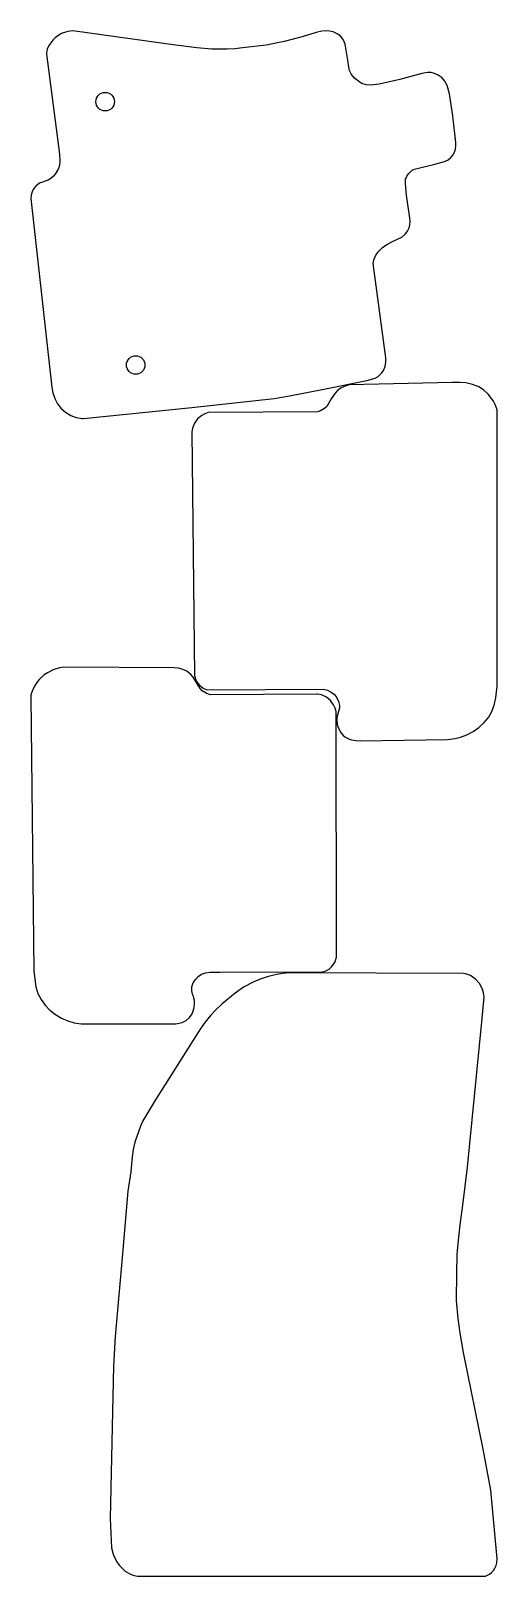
# Model space of a CAD drawing. Header units: millimetres. Extents: x 1896 to 2499, y 1 to 1999.
import ezdxf

# ---------------------------------------------------------------- set-up
doc = ezdxf.new("R2010")
doc.units = ezdxf.units.MM

msp = doc.modelspace()

# ---------------------------------------------------------------- linework, layer by layer
at = {"color": 18}
for points in [[(1922.9, 1538.3), (1924.1, 1530.8), (1926.6, 1523.5), (1930.3, 1516.8), (1935.1, 1510.9), (1940.8, 1505.8), (1947.4, 1501.9), (1954.5, 1499.1), (1962, 1497.8), (1963.9, 1497.8), (2104, 1512.1), (2210.5, 1523.8), (2230.5, 1527.1), (2272.6, 1535.3), (2330.5, 1547), (2341.3, 1549.8), (2345.1, 1552.1), (2349.9, 1556.9), (2351.8, 1559.7), (2354, 1564.9), (2355.1, 1570.6), (2355, 1576.3), (2338.7, 1698.1), (2339.5, 1702.9), (2342, 1708.9), (2345.9, 1714.2), (2350.8, 1718.9), (2356.3, 1723), (2365.2, 1727.7), (2375.7, 1732.3), (2380.2, 1736.1), (2383.2, 1739.9), (2385.2, 1744.3), (2386.1, 1748.3), (2386.3, 1752.4), (2386, 1756.7), (2381.7, 1786.4), (2380.3, 1801.5), (2380.5, 1807.1), (2382.2, 1811), (2384.6, 1814.6), (2389.3, 1818.8), (2392.1, 1820.3), (2418.3, 1826.8), (2431.1, 1830.1), (2435.8, 1832.4), (2439.1, 1835.1), (2441.8, 1838.3), (2443.9, 1842.1), (2445.2, 1846.1), (2445.8, 1850.3), (2445.6, 1854.5), (2441.8, 1889), (2437.2, 1917.6), (2434.3, 1928.6), (2431.5, 1933.8), (2427.7, 1938.3), (2422.9, 1941.8), (2418.1, 1944), (2413.6, 1945.1), (2408.9, 1945.2), (2401.8, 1943.9), (2373.3, 1936.3), (2346.6, 1930), (2335.5, 1928.7), (2329.6, 1929.3), (2323.9, 1931.1), (2321.3, 1932.5), (2314.3, 1937.9), (2310.7, 1942.6), (2308.1, 1948), (2306.6, 1954.7), (2306.3, 1958.6), (2302.2, 1981.8), (2301.5, 1984.1), (2299.7, 1987.8), (2296.7, 1991.7), (2292.9, 1994.8), (2286.9, 1997.6), (2282.1, 1998.6), (2277.1, 1999), (2272.2, 1998.7), (2264.9, 1997.1), (2246.7, 1991.2), (2223.7, 1985.2), (2200.4, 1980.7), (2169.6, 1977.1), (2159.8, 1975.9), (2149.9, 1975.3), (2130, 1975.6), (2110.3, 1977.2), (2079.9, 1981.1), (1953.2, 1998.6), (1949.8, 1999), (1943.6, 1998.3), (1938.1, 1996.7), (1935.5, 1995.6), (1930.5, 1992.8), (1927.1, 1990.2), (1924, 1987.2), (1919, 1980.3), (1916.7, 1975.3), (1916, 1970.1), (1916.1, 1968.8), (1933, 1839.6), (1933.3, 1830.2), (1932.8, 1825.6), (1931.4, 1821.1), (1927.3, 1813.9), (1925, 1811.2), (1921.5, 1808), (1918, 1806.2), (1906.8, 1802.2), (1902.2, 1798.4), (1899.4, 1794.9), (1897.4, 1790.9), (1896.3, 1786.7), (1895.8, 1782.2), (1919.4, 1568.8)], [(2499, 1151.8), (2499, 1509), (2496.5, 1515.9), (2494.3, 1520.2), (2487.5, 1529.3), (2481.4, 1534.7), (2475.3, 1538.6), (2467.2, 1542), (2458.7, 1544), (2450.5, 1544.4), (2441.2, 1544.3), (2307.7, 1541.3), (2302.2, 1539.8), (2297.1, 1537.3), (2292.5, 1533.9), (2289.3, 1530.7), (2284.1, 1523.1), (2278.5, 1513.2), (2275.6, 1510.6), (2270.6, 1507.7), (2267, 1506.4), (2125.3, 1505.5), (2120.9, 1504), (2116.8, 1501.8), (2111.5, 1497.3), (2107.4, 1491.7), (2104.9, 1485.2), (2104.1, 1480.7), (2107.3, 1165.4), (2109.7, 1158.7), (2111.3, 1156.1), (2113.9, 1152.9), (2118.7, 1149.2), (2122.4, 1147.4), (2124.4, 1146.8), (2274.1, 1147.8), (2279.5, 1146.5), (2284.2, 1144.1), (2288.4, 1140.8), (2291.7, 1136.6), (2294, 1131.8), (2295, 1126.6), (2295, 1123.9), (2291.8, 1111.4), (2291.6, 1107.9), (2292.1, 1102.7), (2293, 1099.4), (2296.4, 1092.1), (2300.3, 1087.6), (2302.7, 1085.8), (2306.6, 1083.7), (2310.8, 1082.3), (2316.2, 1081.5), (2322, 1081.2), (2434.6, 1082.8), (2444.8, 1083.9), (2451.6, 1085.6), (2460, 1088.8), (2468, 1092.9), (2475.3, 1098.1), (2482, 1104.1), (2487.7, 1111), (2492.2, 1118.8), (2495.4, 1127.1), (2497.3, 1136.6)], [(1899.6, 783.4), (1902.4, 763), (1904.9, 754.4), (1908.9, 746.4), (1914.2, 739.1), (1920.4, 732.7), (1927.5, 727.2), (1935.2, 722.6), (1943.4, 719), (1952, 716.5), (1960.9, 715.3), (1964.8, 715), (2083.2, 714.9), (2091.4, 716.7), (2096.6, 719.4), (2101, 723.4), (2104.3, 728.2), (2106.2, 733.1), (2107, 736.4), (2107.5, 741.6), (2107.3, 745.1), (2105.7, 751.8), (2105.1, 753.4), (2103.9, 757.6), (2104.2, 762.9), (2105.8, 768), (2108.6, 772.6), (2112.3, 776.3), (2116.7, 779.2), (2121.8, 781.2), (2127.4, 782), (2140.1, 781.9), (2272.8, 782.3), (2276.5, 783.1), (2281.6, 785.9), (2284.7, 788.6), (2288.9, 794.4), (2290.1, 797.2), (2291.1, 801.2), (2291.4, 807.3), (2290.6, 1118.9), (2289.4, 1123.2), (2287.5, 1127.4), (2283.4, 1133), (2278.1, 1137.4), (2271.8, 1140.4), (2267.2, 1141.4), (2265.8, 1141.4), (2127.8, 1140.4), (2122.4, 1142.5), (2117.6, 1145.7), (2115, 1148.6), (2112.5, 1152.1), (2105.6, 1163.3), (2102.9, 1166.6), (2097.4, 1171), (2092.2, 1173.4), (2086.7, 1174.9), (2081, 1175.3), (1938.6, 1176.2), (1932.9, 1175.4), (1924.5, 1172.8), (1917.1, 1169.1), (1913.1, 1166.4), (1907.1, 1160.9), (1904.4, 1157.8), (1900.4, 1151.7), (1897.3, 1145.1), (1895.9, 1140.4), (1895.8, 1138.2)], [(2033.8, 1), (2483.9, 1), (2486.6, 2), (2489.1, 3.4), (2491.9, 5.7), (2494.2, 8.4), (2496.1, 11.4), (2497.6, 14.7), (2498.5, 18.2), (2499, 24), (2498.8, 28.2), (2490.9, 112.2), (2481, 165.3), (2455.6, 290.1), (2451.1, 315.2), (2448.5, 334.1), (2446.6, 357.4), (2446.7, 393), (2447.4, 416.9), (2448.5, 431.2), (2451.1, 455), (2454.6, 480.6), (2460.5, 529.6), (2479.3, 717.7), (2482.1, 749.8), (2481.4, 755.1), (2479.9, 760.1), (2476.1, 767.1), (2470.9, 773), (2467.8, 775.5), (2464.4, 777.5), (2458.1, 779.8), (2455.3, 780.1), (2230.1, 781.2), (2221.8, 780.3), (2213.6, 778.9), (2201.5, 775.9), (2192.4, 772.8), (2183.4, 769), (2171, 762.3), (2160, 754.8), (2143.3, 741.1), (2134.3, 732.5), (2128.7, 726.4), (2120.9, 716.7), (2114.9, 708.2), (2056, 615.7), (2040.7, 589.7), (2037.6, 582.7), (2030.5, 562.1), (2028.3, 552.7), (2026.7, 543.2), (2024.9, 523.8), (2021.3, 498.9), (2014.2, 417.8), (2005, 310.9), (2002.9, 272.5), (1998.4, 75.3), (2000.3, 37.4), (2002.3, 29.5), (2003.5, 26.2), (2006.6, 20), (2010.4, 14.5), (2017.8, 7.5), (2023.9, 3.8), (2027.8, 2.1)]]:
    msp.add_lwpolyline(points, close=True, dxfattribs=at)
for centre in [(1991.9, 1907.5), (2031.4, 1567)]:
    msp.add_circle(centre, 12, dxfattribs=at)

doc.saveas('drawing.dxf')
